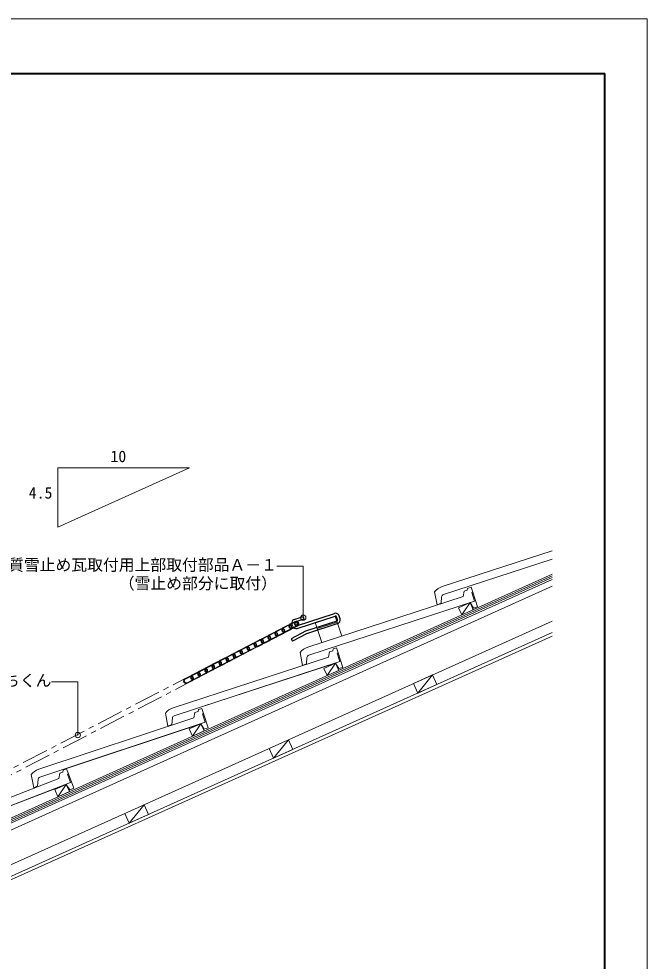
# Model space of a CAD drawing. Units: millimetres on the paper, with parts at other scales. Extents: x -322 to 210, y -148 to 176.
# Drawn here: x 90.8 to 210, y -28.8 to 149.9 of the extents above; entities that cross this region are included whole.
import ezdxf
from ezdxf.enums import TextEntityAlignment as Align

# ---------------------------------------------------------------- set-up
doc = ezdxf.new("R2010")
doc.units = ezdxf.units.MM
doc.header["$PDMODE"] = 32
doc.header["$PDSIZE"] = 1
doc.linetypes.add('CHAIN1', pattern=[8, 5, -1, 1, -1])
for name, color, linetype, lineweight in [('0-2', 5, 'Continuous', 9), ('0-4', 5, 'Continuous', 9), ('0-7', 5, 'Continuous', 9), ('0-9', 2, 'Continuous', 25), ('F-0_通り芯', 6, 'Continuous', 9)]:
    doc.layers.add(name, color=color, linetype=linetype, lineweight=lineweight)
doc.styles.add('ＭＳ ゴシック', font='')
doc.styles.get('ＭＳ ゴシック').set_extended_font_data('MS Gothic')

msp = doc.modelspace()

# ---------------------------------------------------------------- linework, layer by layer
at = {"layer": '0-2'}
for p, q in [((171.142, 42.237), (192, 49.04)), ((171.346, 40.726), (192, 47.463)), ((84.913, -3.602), (192, 44.587)), ((85.036, -3.876), (192, 44.258)), ((85.159, -4.149), (192, 43.929)), ((85.282, -4.423), (192, 43.6)), ((81.124, -7.61), (192, 42.285)), ((170.171, 38.765), (169.685, 41.236)), ((175.277, 41.37), (175.08, 40.36)), ((175.277, 41.37), (175.883, 41.568)), ((175.944, 41.904), (175.883, 41.568)), ((175.944, 41.904), (176.61, 42.121)), ((176.61, 42.121), (176.92, 41.17)), ((176.73, 41.108), (176.92, 41.17)), ((176.73, 41.108), (177.257, 39.492)), ((145.608, 30.747), (175.08, 40.36)), ((145.812, 29.236), (177.257, 39.492)), ((171.002, 40.29), (170.908, 39.087)), ((170.171, 38.765), (170.908, 39.087)), ((174.828, 36.86), (176.401, 39.213)), ((147.034, 35.419), (150.837, 36.66)), ((152.077, 32.857), (150.837, 36.66)), ((83.586, -13.081), (192, 35.705)), ((148.274, 31.617), (147.034, 35.419)), ((147.406, 34.279), (151.209, 35.519)), ((84.406, -14.905), (192, 33.512)), ((84.653, -15.452), (192, 32.854)), ((150.41, 30.413), (150.35, 30.078)), ((150.41, 30.413), (151.076, 30.631)), ((151.076, 30.631), (151.386, 29.68)), ((120.075, 19.257), (149.547, 28.87)), ((144.637, 27.275), (144.151, 29.746)), ((145.468, 28.8), (145.374, 27.597)), ((149.743, 29.88), (149.547, 28.87)), ((149.743, 29.88), (150.35, 30.078)), ((151.196, 29.618), (151.386, 29.68)), ((151.196, 29.618), (151.723, 28.002)), ((120.278, 17.746), (151.723, 28.002)), ((125.431, 19.426), (150.867, 27.723)), ((144.637, 27.275), (145.374, 27.597)), ((149.294, 25.37), (150.867, 27.723)), ((169.306, 25.493), (166.479, 22.028)), ((119.103, 15.785), (118.617, 18.256)), ((124.197, 18.383), (124.006, 17.372)), ((124.197, 18.383), (124.802, 18.585)), ((124.861, 18.921), (124.802, 18.585)), ((124.861, 18.921), (125.525, 19.141)), ((125.282, 19.377), (125.619, 19.489)), ((125.525, 19.141), (125.841, 18.193)), ((125.651, 18.129), (125.841, 18.193)), ((125.651, 18.129), (126.187, 16.516)), ((94.59, 7.59), (124.006, 17.372)), ((94.802, 6.08), (126.187, 16.516)), ((99.824, 7.75), (125.333, 16.232)), ((119.103, 15.785), (119.84, 16.106)), ((119.935, 17.309), (119.84, 16.106)), ((123.76, 13.88), (125.333, 16.232)), ((141.949, 13.182), (139.122, 9.717)), ((99.206, 7.406), (99.162, 7.068)), ((99.206, 7.406), (99.859, 7.657)), ((99.75, 7.721), (99.951, 7.799)), ((99.859, 7.657), (100.217, 6.723)), ((69.48, -5.288), (98.422, 5.82)), ((93.639, 4.112), (93.138, 6.58)), ((94.461, 5.642), (94.373, 4.438)), ((98.566, 6.839), (98.422, 5.82)), ((98.566, 6.839), (99.162, 7.068)), ((100.031, 6.652), (100.217, 6.723)), ((100.031, 6.652), (100.64, 5.065)), ((69.761, -6.787), (100.64, 5.065)), ((75.487, -4.589), (99.8, 4.742)), ((93.639, 4.112), (94.373, 4.438)), ((98.227, 2.389), (99.8, 4.742)), ((114.591, 0.871), (111.764, -2.594))]:
    msp.add_line(p, q, dxfattribs=at)
for points in [[(176.61, 42.121), (176.92, 41.17), (177.819, 38.413)], [(176.401, 39.213), (177.058, 38.165), (177.819, 38.413)], [(151.076, 30.631), (151.386, 29.68), (152.285, 26.923)], [(150.867, 27.723), (151.525, 26.675), (152.285, 26.923)], [(125.525, 19.141), (125.841, 18.193), (126.756, 15.441)], [(125.333, 16.232), (125.997, 15.188), (126.756, 15.441)], [(99.859, 7.657), (100.217, 6.723), (101.257, 4.016)], [(99.8, 4.742), (100.51, 3.729), (101.257, 4.016)]]:
    msp.add_lwpolyline(points, dxfattribs=at)
for points in [[(174.828, 36.86), (174.212, 38.228), (176.401, 39.213), (177.017, 37.845)], [(149.294, 25.37), (148.679, 26.738), (150.867, 27.723), (151.483, 26.355)], [(166.479, 22.028), (165.659, 23.851), (169.306, 25.493), (170.127, 23.669)], [(123.76, 13.88), (123.145, 15.247), (125.333, 16.232), (125.949, 14.864)], [(139.122, 9.717), (138.301, 11.54), (141.949, 13.182), (142.769, 11.358)], [(98.227, 2.389), (97.611, 3.757), (99.8, 4.742), (100.415, 3.374)], [(111.764, -2.594), (110.943, -0.77), (114.591, 0.871), (115.412, -0.953)]]:
    msp.add_lwpolyline(points, close=True, dxfattribs=at)
for centre, radius, start, end in [((172.04, 39.369), 3.005, 107.38016, 141.5983), ((171.501, 40.251), 0.5, 108.06419, 175.49896), ((146.506, 27.879), 3.005, 107.38016, 141.5983), ((145.967, 28.76), 0.5, 108.06419, 175.49896), ((120.972, 16.389), 3.005, 107.38016, 141.5983), ((120.433, 17.27), 0.5, 108.06419, 175.49896), ((95.504, 4.727), 3.005, 107.70917, 141.92731), ((94.96, 5.605), 0.5, 108.3932, 175.82797)]:
    msp.add_arc(centre, radius, start, end, dxfattribs=at)
at = {"layer": '0-4'}
for p, q in [((98.187, 64.78), (98.187, 53.53)), ((123.187, 64.78), (98.187, 53.53)), ((123.187, 64.78), (98.187, 64.78)), ((144.772, 46.097), (139.772, 46.097)), ((144.772, 36.346), (144.772, 46.097)), ((101.999, 24.185), (96.999, 24.185)), ((101.999, 14.089), (101.999, 24.185))]:
    msp.add_line(p, q, dxfattribs=at)
for p in [(144.772, 36.346), (101.999, 14.089)]:
    msp.add_point(p, dxfattribs=at)
at = {"layer": '0-7'}
for p, q in [((139.647, 33.789), (140.535, 34.25)), ((139.703, 33.683), (140.59, 34.144)), ((140.978, 34.481), (141.866, 34.942)), ((141.034, 34.374), (141.921, 34.835)), ((141.384, 33.7), (142.271, 34.161)), ((142.327, 34.054), (141.439, 33.593)), ((142.309, 35.172), (143.197, 35.633)), ((142.365, 35.066), (143.252, 35.527)), ((142.715, 34.391), (143.602, 34.853)), ((143.658, 34.746), (142.77, 34.285)), ((135.654, 31.714), (136.541, 32.175)), ((136.985, 32.406), (137.872, 32.867)), ((137.04, 32.299), (137.928, 32.761)), ((138.316, 33.098), (139.203, 33.559)), ((138.371, 32.991), (139.259, 33.452)), ((138.722, 32.317), (139.609, 32.778)), ((139.665, 32.671), (138.777, 32.21)), ((140.053, 33.008), (140.94, 33.469)), ((140.996, 33.363), (140.108, 32.902)), ((132.992, 30.331), (133.879, 30.792)), ((133.047, 30.225), (133.935, 30.686)), ((134.323, 31.023), (135.21, 31.484)), ((134.378, 30.916), (135.266, 31.377)), ((134.729, 30.242), (135.616, 30.703)), ((135.671, 30.596), (134.784, 30.135)), ((135.709, 31.608), (136.597, 32.069)), ((136.06, 30.933), (136.947, 31.395)), ((137.002, 31.288), (136.115, 30.827)), ((137.391, 31.625), (138.278, 32.086)), ((138.334, 31.98), (137.446, 31.519)), ((128.999, 28.256), (129.886, 28.717)), ((129.054, 28.15), (129.941, 28.611)), ((130.33, 28.948), (131.217, 29.409)), ((130.385, 28.841), (131.273, 29.303)), ((130.736, 28.167), (131.623, 28.628)), ((131.661, 29.64), (132.548, 30.101)), ((131.716, 29.533), (132.604, 29.994)), ((132.067, 28.859), (132.954, 29.32)), ((133.009, 29.213), (132.122, 28.752)), ((133.398, 29.55), (134.285, 30.011)), ((134.34, 29.905), (133.453, 29.444)), ((126.337, 26.873), (127.224, 27.334)), ((126.392, 26.767), (127.279, 27.228)), ((127.668, 27.565), (128.555, 28.026)), ((127.723, 27.458), (128.61, 27.919)), ((128.073, 26.784), (128.961, 27.245)), ((129.016, 27.138), (128.129, 26.677)), ((129.405, 27.475), (130.292, 27.937)), ((130.347, 27.83), (129.46, 27.369)), ((131.678, 28.522), (130.791, 28.061)), ((122.344, 24.798), (123.231, 25.259)), ((122.399, 24.692), (123.286, 25.153)), ((123.675, 25.49), (124.562, 25.951)), ((123.73, 25.383), (124.617, 25.845)), ((124.08, 24.709), (124.968, 25.17)), ((125.023, 25.064), (124.136, 24.603)), ((125.006, 26.182), (125.893, 26.643)), ((125.061, 26.075), (125.948, 26.536)), ((125.411, 25.401), (126.299, 25.862)), ((126.354, 25.755), (125.467, 25.294)), ((126.742, 26.092), (127.63, 26.553)), ((127.685, 26.447), (126.798, 25.986)), ((122.749, 24.017), (123.637, 24.479)), ((123.692, 24.372), (122.805, 23.911))]:
    msp.add_line(p, q, dxfattribs=at)
at = {"layer": '0-7', "linetype": 'CHAIN1'}
for p, q in [((84.563, 5.168), (122.344, 24.798)), ((85.024, 4.281), (122.805, 23.911))]:
    msp.add_line(p, q, dxfattribs=at)
at = {"layer": '0-7'}
for centre, radius, start, end in [((140.765, 33.807), 0.5, 297.4559, 117.4559), ((140.765, 33.807), 0.38, 297.4559, 117.4559), ((141.209, 34.037), 0.5, 117.4559, 297.4559), ((141.209, 34.037), 0.38, 117.4559, 297.4559), ((142.096, 34.498), 0.5, 297.4559, 117.4559), ((142.096, 34.498), 0.38, 297.4559, 117.4559), ((142.54, 34.729), 0.5, 117.4559, 297.4559), ((142.54, 34.729), 0.38, 117.4559, 297.4559), ((143.427, 35.19), 0.5, 297.4559, 117.4559), ((143.427, 35.19), 0.38, 297.4559, 117.4559), ((136.772, 31.732), 0.5, 297.4559, 117.4559), ((137.216, 31.962), 0.5, 117.4559, 297.4559), ((137.216, 31.962), 0.38, 117.4559, 297.4559), ((138.103, 32.423), 0.5, 297.4559, 117.4559), ((138.103, 32.423), 0.38, 297.4559, 117.4559), ((138.547, 32.654), 0.5, 117.4559, 297.4559), ((138.547, 32.654), 0.38, 117.4559, 297.4559), ((139.434, 33.115), 0.5, 297.4559, 117.4559), ((139.434, 33.115), 0.38, 297.4559, 117.4559), ((139.878, 33.345), 0.5, 117.4559, 297.4559), ((139.878, 33.345), 0.38, 117.4559, 297.4559), ((134.11, 30.349), 0.5, 297.4559, 117.4559), ((134.11, 30.349), 0.38, 297.4559, 117.4559), ((134.554, 30.579), 0.5, 117.4559, 297.4559), ((134.554, 30.579), 0.38, 117.4559, 297.4559), ((135.441, 31.04), 0.5, 297.4559, 117.4559), ((135.441, 31.04), 0.38, 297.4559, 117.4559), ((135.885, 31.271), 0.5, 117.4559, 297.4559), ((135.885, 31.271), 0.38, 117.4559, 297.4559), ((136.772, 31.732), 0.38, 297.4559, 117.4559), ((130.117, 28.274), 0.5, 297.4559, 117.4559), ((130.117, 28.274), 0.38, 297.4559, 117.4559), ((130.56, 28.504), 0.5, 117.4559, 297.4559), ((130.56, 28.504), 0.38, 117.4559, 297.4559), ((131.448, 28.965), 0.5, 297.4559, 117.4559), ((131.448, 28.965), 0.38, 297.4559, 117.4559), ((131.891, 29.196), 0.5, 117.4559, 297.4559), ((131.891, 29.196), 0.38, 117.4559, 297.4559), ((132.779, 29.657), 0.5, 297.4559, 117.4559), ((132.779, 29.657), 0.38, 297.4559, 117.4559), ((133.222, 29.887), 0.5, 117.4559, 297.4559), ((133.222, 29.887), 0.38, 117.4559, 297.4559), ((126.567, 26.429), 0.5, 117.4559, 297.4559), ((127.455, 26.891), 0.5, 297.4559, 117.4559), ((127.455, 26.891), 0.38, 297.4559, 117.4559), ((127.898, 27.121), 0.5, 117.4559, 297.4559), ((127.898, 27.121), 0.38, 117.4559, 297.4559), ((128.786, 27.582), 0.5, 297.4559, 117.4559), ((128.786, 27.582), 0.38, 297.4559, 117.4559), ((129.229, 27.813), 0.5, 117.4559, 297.4559), ((129.229, 27.813), 0.38, 117.4559, 297.4559), ((123.461, 24.816), 0.5, 297.4559, 117.4559), ((123.461, 24.816), 0.38, 297.4559, 117.4559), ((123.905, 25.046), 0.5, 117.4559, 297.4559), ((123.905, 25.046), 0.38, 117.4559, 297.4559), ((124.792, 25.507), 0.5, 297.4559, 117.4559), ((124.792, 25.507), 0.38, 297.4559, 117.4559), ((125.236, 25.738), 0.5, 117.4559, 297.4559), ((125.236, 25.738), 0.38, 117.4559, 297.4559), ((126.124, 26.199), 0.5, 297.4559, 117.4559), ((126.124, 26.199), 0.38, 297.4559, 117.4559), ((126.567, 26.429), 0.38, 117.4559, 297.4559), ((122.574, 24.355), 0.5, 117.4559, 297.4559), ((122.574, 24.355), 0.38, 117.4559, 297.4559)]:
    msp.add_arc(centre, radius, start, end, dxfattribs=at)
at = {"layer": '0-9'}
for p, q in [((143.053, 36.014), (144.764, 36.573)), ((143.208, 35.539), (144.919, 36.097)), ((143.456, 34.778), (150.682, 37.135)), ((143.611, 34.303), (150.837, 36.66)), ((144.919, 36.097), (144.764, 36.573)), ((151.275, 35.961), (151.089, 36.532)), ((151.75, 36.116), (151.564, 36.687)), ((142.729, 34.752), (142.605, 35.132)), ((143.204, 34.907), (143.08, 35.287)), ((142.46, 32.35), (142.691, 31.906))]:
    msp.add_line(p, q, dxfattribs=at)
for points in [[(151.147, 35.709), (145.157, 33.755), (142.46, 32.35)], [(151.302, 35.234), (145.352, 33.293), (142.691, 31.906)]]:
    msp.add_lwpolyline(points, dxfattribs=at)
msp.add_circle((143.427, 35.19), 0.25, dxfattribs=at)
for centre, radius, start, end in [((143.27, 35.349), 0.7, 108.06428, 198.06447), ((150.899, 36.47), 0.7, 18.06447, 108.06428), ((150.899, 36.47), 0.2, 18.06447, 108.06428), ((151.085, 35.899), 0.2, 288.06428, 18.06447), ((151.085, 35.899), 0.7, 288.06428, 18.06447), ((143.394, 34.969), 0.7, 198.06447, 288.06428), ((143.27, 35.349), 0.2, 108.06428, 198.06447), ((143.394, 34.969), 0.2, 198.06447, 288.06428)]:
    msp.add_arc(centre, radius, start, end, dxfattribs=at)
at = {"layer": 'F-0_通り芯'}
for p, q in [((210, 149.878), (-210, 149.878)), ((210, -148.5), (210, 149.878))]:
    msp.add_line(p, q, dxfattribs=at)
at = {"layer": 'F-0_通り芯', "color": 3, "lineweight": 40}
for p in [(-188, 139.5), (202, -140.5)]:
    msp.add_line(p, (202, 139.5), dxfattribs=at)

# ---------------------------------------------------------------- texts
at = {"layer": '0-4', "color": 7, "style": 'ＭＳ ゴシック'}
for s, p in [('10', (108.185, 65.167)), ('4.5', (92.691, 58.264)), ('同質雪止め瓦取付用上部取付部品Ａ－１', (85.772, 44.597)), ('（雪止め部分に取付）', (109.772, 41.097)), ('ゆきもちくん', (78.999, 22.685))]:
    msp.add_text(s, height=2.199, dxfattribs=at).set_placement(p, align=Align.BOTTOM_LEFT)

doc.saveas('drawing.dxf')
